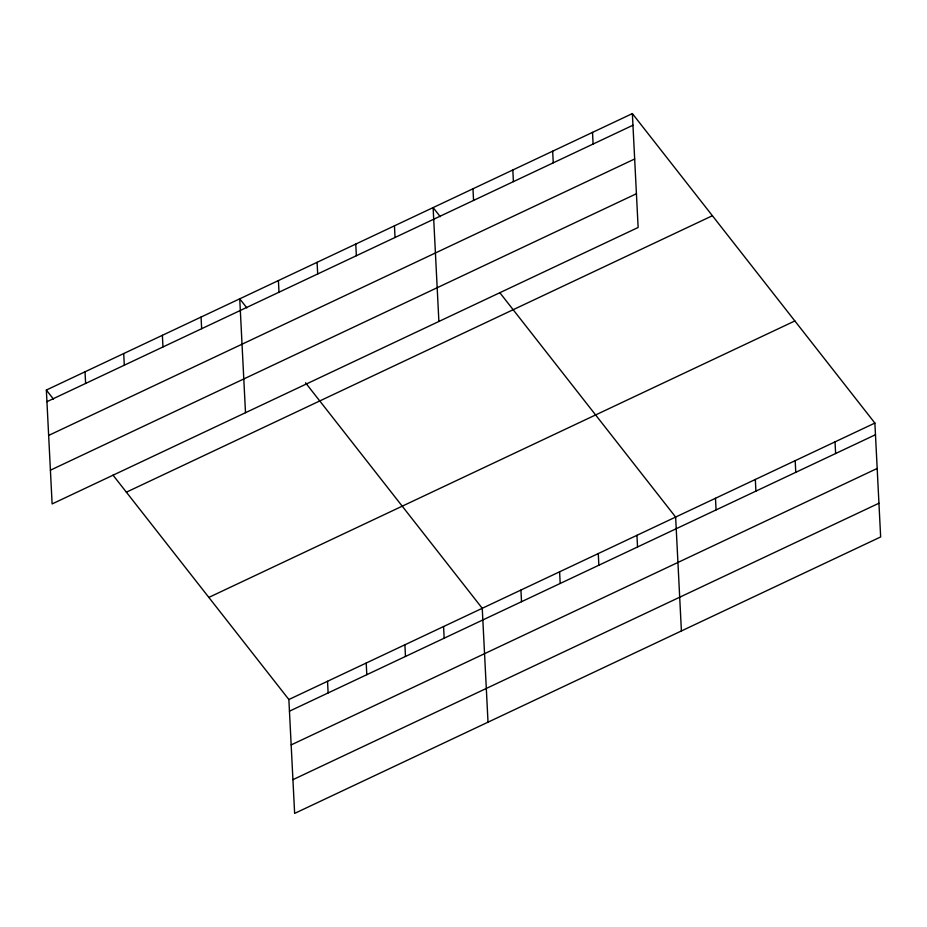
<?xml version="1.0" encoding="UTF-8"?>
<svg xmlns="http://www.w3.org/2000/svg" width="927" height="927" viewBox="0 0 927 927"><rect width="100%" height="100%" fill="white"/><g stroke="black" fill="none" stroke-linecap="round" stroke-linejoin="round"><path stroke-width="1.39" d="M632.365 113.592L638.135 227.474L52.121 503.929L46.35 390.047L632.365 113.592L874.879 423.071L880.65 536.953L294.635 813.408L288.865 699.526L113.036 475.157M46.941 401.692L632.956 125.238M48.644 435.435L634.671 158.98M50.406 470.186L636.432 193.731M126.373 492.179L712.399 215.724M208.83 597.405L794.856 320.951M288.865 699.526L874.879 423.071M289.456 711.183L875.47 434.728M291.159 744.914L877.185 468.459M292.92 779.677L878.947 503.222M440.232 216.663L433.118 207.59L438.888 321.46M499.815 292.689L675.632 517.069L681.403 630.951M246.849 307.891L239.734 298.818L245.504 412.7M305.539 382.793L482.249 608.297L488.019 722.179M46.35 390.047L53.465 399.12M835.03 441.878L835.621 453.523M795.181 460.673L795.772 472.318M755.331 479.468L755.922 491.125M715.482 498.274L716.073 509.92M636.953 535.319L637.544 546.965M592.515 132.387L593.106 144.044M598.274 553.558L598.865 565.215M552.666 151.194L553.257 162.839M559.607 571.808L560.198 583.454M512.816 169.989L513.407 181.634M520.928 590.059L521.519 601.704M472.967 188.784L473.558 200.441M443.57 626.548L444.16 638.193M394.45 225.829L395.041 237.486M404.89 644.786L405.481 656.443M355.771 244.079L356.362 255.725M366.211 663.037L366.802 674.682M317.092 262.329L317.683 273.975M327.544 681.287L328.123 692.933M278.413 280.568L279.004 292.214M201.055 317.057L201.646 328.714M162.387 335.307L162.967 346.953M123.708 353.558L124.299 365.203M85.029 371.797L85.62 383.454"/></g></svg>
